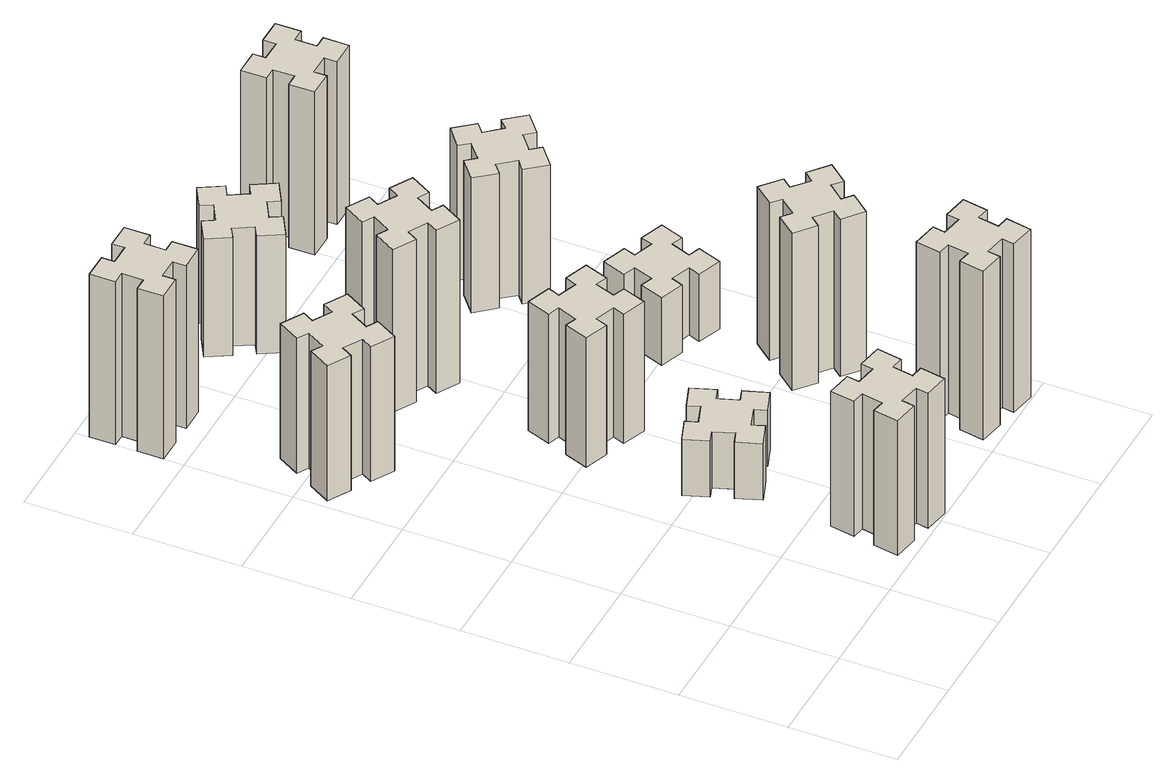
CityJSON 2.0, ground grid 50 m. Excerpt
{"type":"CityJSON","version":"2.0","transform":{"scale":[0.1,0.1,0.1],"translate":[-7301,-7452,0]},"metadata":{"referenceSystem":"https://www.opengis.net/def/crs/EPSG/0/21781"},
"CityObjects":{
"building1":{"type":"Building","attributes":{"class":"1000","function":"1000","usage":"1000","yearOfConstruction":2016,"roofType":"1000","measuredHeight":72,"storeysAboveGround":30,"storeysBelowGround":0},"geometry":[{"type":"Solid","lod":"1","boundaries":[[[[0,1,2,3,4,5,6,7,8,9,10,11,12,13,14,15,16,17,18,19]],[[17,16,20,21]],[[16,15,22,20]],[[15,14,23,22]],[[14,13,24,23]],[[13,12,25,24]],[[12,11,26,25]],[[11,10,27,26]],[[10,9,28,27]],[[9,8,29,28]],[[8,7,30,29]],[[7,6,31,30]],[[6,5,32,31]],[[5,4,33,32]],[[4,3,34,33]],[[3,2,35,34]],[[2,1,36,35]],[[1,0,37,36]],[[0,19,38,37]],[[19,18,39,38]],[[18,17,21,39]],[[24,25,26,27,28,29,30,31,32,33,34,35,36,37,38,39,21,20,22,23]]]]}]},
"building2":{"type":"Building","attributes":{"class":"1000","function":"1000","usage":"1000","yearOfConstruction":2016,"roofType":"1000","measuredHeight":72,"storeysAboveGround":30,"storeysBelowGround":0},"geometry":[{"type":"Solid","lod":"1","boundaries":[[[[40,41,42,43,44,45,46,47,48,49,50,51,52,53,54,55,56,57,58,59]],[[57,56,60,61]],[[56,55,62,60]],[[55,54,63,62]],[[54,53,64,63]],[[53,52,65,64]],[[52,51,66,65]],[[51,50,67,66]],[[50,49,68,67]],[[49,48,69,68]],[[48,47,70,69]],[[47,46,71,70]],[[46,45,72,71]],[[45,44,73,72]],[[44,43,74,73]],[[43,42,75,74]],[[42,41,76,75]],[[41,40,77,76]],[[40,59,78,77]],[[59,58,79,78]],[[58,57,61,79]],[[64,65,66,67,68,69,70,71,72,73,74,75,76,77,78,79,61,60,62,63]]]]}]},
"building3":{"type":"Building","attributes":{"class":"1000","function":"1000","usage":"1000","yearOfConstruction":2016,"roofType":"1000","measuredHeight":87,"storeysAboveGround":30,"storeysBelowGround":0},"geometry":[{"type":"Solid","lod":"1","boundaries":[[[[80,81,82,83,84,85,86,87,88,89,90,91,92,93,94,95,96,97,98,99]],[[97,96,100,101]],[[96,95,102,100]],[[95,94,103,102]],[[94,93,104,103]],[[93,92,105,104]],[[92,91,106,105]],[[91,90,107,106]],[[90,89,108,107]],[[89,88,109,108]],[[88,87,110,109]],[[87,86,111,110]],[[86,85,112,111]],[[85,84,113,112]],[[84,83,114,113]],[[83,82,115,114]],[[82,81,116,115]],[[81,80,117,116]],[[80,99,118,117]],[[99,98,119,118]],[[98,97,101,119]],[[104,105,106,107,108,109,110,111,112,113,114,115,116,117,118,119,101,100,102,103]]]]}]},
"building4":{"type":"Building","attributes":{"class":"1000","function":"1000","usage":"1000","yearOfConstruction":2016,"roofType":"1000","measuredHeight":30,"storeysAboveGround":30,"storeysBelowGround":0},"geometry":[{"type":"Solid","lod":"1","boundaries":[[[[120,121,122,123,124,125,126,127,128,129,130,131,132,133,134,135,136,137,138,139]],[[137,136,140,141]],[[136,135,142,140]],[[135,134,143,142]],[[134,133,144,143]],[[133,132,145,144]],[[132,131,146,145]],[[131,130,147,146]],[[130,129,148,147]],[[129,128,149,148]],[[128,127,150,149]],[[127,126,151,150]],[[126,125,152,151]],[[125,124,153,152]],[[124,123,154,153]],[[123,122,155,154]],[[122,121,156,155]],[[121,120,157,156]],[[120,139,158,157]],[[139,138,159,158]],[[138,137,141,159]],[[144,145,146,147,148,149,150,151,152,153,154,155,156,157,158,159,141,140,142,143]]]]}]},
"building5":{"type":"Building","attributes":{"class":"1000","function":"1000","usage":"1000","yearOfConstruction":2016,"roofType":"1000","measuredHeight":69,"storeysAboveGround":30,"storeysBelowGround":0},"geometry":[{"type":"Solid","lod":"1","boundaries":[[[[160,161,162,163,164,165,166,167,168,169,170,171,172,173,174,175,176,177,178,179]],[[177,176,180,181]],[[176,175,182,180]],[[175,174,183,182]],[[174,173,184,183]],[[173,172,185,184]],[[172,171,186,185]],[[171,170,187,186]],[[170,169,188,187]],[[169,168,189,188]],[[168,167,190,189]],[[167,166,191,190]],[[166,165,192,191]],[[165,164,193,192]],[[164,163,194,193]],[[163,162,195,194]],[[162,161,196,195]],[[161,160,197,196]],[[160,179,198,197]],[[179,178,199,198]],[[178,177,181,199]],[[184,185,186,187,188,189,190,191,192,193,194,195,196,197,198,199,181,180,182,183]]]]}]},
"building6":{"type":"Building","attributes":{"class":"1000","function":"1000","usage":"1000","yearOfConstruction":2016,"roofType":"1000","measuredHeight":87,"storeysAboveGround":30,"storeysBelowGround":0},"geometry":[{"type":"Solid","lod":"1","boundaries":[[[[200,201,202,203,204,205,206,207,208,209,210,211,212,213,214,215,216,217,218,219]],[[217,216,220,221]],[[216,215,222,220]],[[215,214,223,222]],[[214,213,224,223]],[[213,212,225,224]],[[212,211,226,225]],[[211,210,227,226]],[[210,209,228,227]],[[209,208,229,228]],[[208,207,230,229]],[[207,206,231,230]],[[206,205,232,231]],[[205,204,233,232]],[[204,203,234,233]],[[203,202,235,234]],[[202,201,236,235]],[[201,200,237,236]],[[200,219,238,237]],[[219,218,239,238]],[[218,217,221,239]],[[224,225,226,227,228,229,230,231,232,233,234,235,236,237,238,239,221,220,222,223]]]]}]},
"building7":{"type":"Building","attributes":{"class":"1000","function":"1000","usage":"1000","yearOfConstruction":2016,"roofType":"1000","measuredHeight":90,"storeysAboveGround":30,"storeysBelowGround":0},"geometry":[{"type":"Solid","lod":"1","boundaries":[[[[240,241,242,243,244,245,246,247,248,249,250,251,252,253,254,255,256,257,258,259]],[[257,256,260,261]],[[256,255,262,260]],[[255,254,263,262]],[[254,253,264,263]],[[253,252,265,264]],[[252,251,266,265]],[[251,250,267,266]],[[250,249,268,267]],[[249,248,269,268]],[[248,247,270,269]],[[247,246,271,270]],[[246,245,272,271]],[[245,244,273,272]],[[244,243,274,273]],[[243,242,275,274]],[[242,241,276,275]],[[241,240,277,276]],[[240,259,278,277]],[[259,258,279,278]],[[258,257,261,279]],[[264,265,266,267,268,269,270,271,272,273,274,275,276,277,278,279,261,260,262,263]]]]}]},
"building8":{"type":"Building","attributes":{"class":"1000","function":"1000","usage":"1000","yearOfConstruction":2016,"roofType":"1000","measuredHeight":63,"storeysAboveGround":30,"storeysBelowGround":0},"geometry":[{"type":"Solid","lod":"1","boundaries":[[[[280,281,282,283,284,285,286,287,288,289,290,291,292,293,294,295,296,297,298,299]],[[297,296,300,301]],[[296,295,302,300]],[[295,294,303,302]],[[294,293,304,303]],[[293,292,305,304]],[[292,291,306,305]],[[291,290,307,306]],[[290,289,308,307]],[[289,288,309,308]],[[288,287,310,309]],[[287,286,311,310]],[[286,285,312,311]],[[285,284,313,312]],[[284,283,314,313]],[[283,282,315,314]],[[282,281,316,315]],[[281,280,317,316]],[[280,299,318,317]],[[299,298,319,318]],[[298,297,301,319]],[[304,305,306,307,308,309,310,311,312,313,314,315,316,317,318,319,301,300,302,303]]]]}]},
"building9":{"type":"Building","attributes":{"class":"1000","function":"1000","usage":"1000","yearOfConstruction":2016,"roofType":"1000","measuredHeight":84,"storeysAboveGround":30,"storeysBelowGround":0},"geometry":[{"type":"Solid","lod":"1","boundaries":[[[[320,321,322,323,324,325,326,327,328,329,330,331,332,333,334,335,336,337,338,339]],[[337,336,340,341]],[[336,335,342,340]],[[335,334,343,342]],[[334,333,344,343]],[[333,332,345,344]],[[332,331,346,345]],[[331,330,347,346]],[[330,329,348,347]],[[329,328,349,348]],[[328,327,350,349]],[[327,326,351,350]],[[326,325,352,351]],[[325,324,353,352]],[[324,323,354,353]],[[323,322,355,354]],[[322,321,356,355]],[[321,320,357,356]],[[320,339,358,357]],[[339,338,359,358]],[[338,337,341,359]],[[344,345,346,347,348,349,350,351,352,353,354,355,356,357,358,359,341,340,342,343]]]]}]},
"building10":{"type":"Building","attributes":{"class":"1000","function":"1000","usage":"1000","yearOfConstruction":2016,"roofType":"1000","measuredHeight":36,"storeysAboveGround":30,"storeysBelowGround":0},"geometry":[{"type":"Solid","lod":"1","boundaries":[[[[360,361,362,363,364,365,366,367,368,369,370,371,372,373,374,375,376,377,378,379]],[[377,376,380,381]],[[376,375,382,380]],[[375,374,383,382]],[[374,373,384,383]],[[373,372,385,384]],[[372,371,386,385]],[[371,370,387,386]],[[370,369,388,387]],[[369,368,389,388]],[[368,367,390,389]],[[367,366,391,390]],[[366,365,392,391]],[[365,364,393,392]],[[364,363,394,393]],[[363,362,395,394]],[[362,361,396,395]],[[361,360,397,396]],[[360,379,398,397]],[[379,378,399,398]],[[378,377,381,399]],[[384,385,386,387,388,389,390,391,392,393,394,395,396,397,398,399,381,380,382,383]]]]}]},
"building11":{"type":"Building","attributes":{"class":"1000","function":"1000","usage":"1000","yearOfConstruction":2016,"roofType":"1000","measuredHeight":72,"storeysAboveGround":30,"storeysBelowGround":0},"geometry":[{"type":"Solid","lod":"1","boundaries":[[[[400,401,402,403,404,405,406,407,408,409,410,411,412,413,414,415,416,417,418,419]],[[417,416,420,421]],[[416,415,422,420]],[[415,414,423,422]],[[414,413,424,423]],[[413,412,425,424]],[[412,411,426,425]],[[411,410,427,426]],[[410,409,428,427]],[[409,408,429,428]],[[408,407,430,429]],[[407,406,431,430]],[[406,405,432,431]],[[405,404,433,432]],[[404,403,434,433]],[[403,402,435,434]],[[402,401,436,435]],[[401,400,437,436]],[[400,419,438,437]],[[419,418,439,438]],[[418,417,421,439]],[[424,425,426,427,428,429,430,431,432,433,434,435,436,437,438,439,421,420,422,423]]]]}]},
"building12":{"type":"Building","attributes":{"class":"1000","function":"1000","usage":"1000","yearOfConstruction":2016,"roofType":"1000","measuredHeight":87,"storeysAboveGround":30,"storeysBelowGround":0},"geometry":[{"type":"Solid","lod":"1","boundaries":[[[[440,441,442,443,444,445,446,447,448,449,450,451,452,453,454,455,456,457,458,459]],[[457,456,460,461]],[[456,455,462,460]],[[455,454,463,462]],[[454,453,464,463]],[[453,452,465,464]],[[452,451,466,465]],[[451,450,467,466]],[[450,449,468,467]],[[449,448,469,468]],[[448,447,470,469]],[[447,446,471,470]],[[446,445,472,471]],[[445,444,473,472]],[[444,443,474,473]],[[443,442,475,474]],[[442,441,476,475]],[[441,440,477,476]],[[440,459,478,477]],[[459,458,479,478]],[[458,457,461,479]],[[464,465,466,467,468,469,470,471,472,473,474,475,476,477,478,479,461,460,462,463]]]]}]}
},
"vertices":[
[816,274,0],[798,175,0],[739,186,0],[718,67,0],[837,47,0],[847,106,0],[945,88,0],[935,29,0],[1053,8,0],[1074,127,0],[1015,137,0],[1032,235,0],[1091,225,0],[1112,343,0],[994,364,0],[984,305,0],[885,322,0],[896,381,0],[777,402,0],[757,284,0],[885,322,720],[896,381,720],[984,305,720],[994,364,720],[1112,343,720],[1091,225,720],[1032,235,720],[1015,137,720],[1074,127,720],[1053,8,720],[935,29,720],[945,88,720],[847,106,720],[837,47,720],[718,67,720],[739,186,720],[798,175,720],[816,274,720],[757,284,720],[777,402,720],
[346,2327,0],[396,2414,0],[448,2384,0],[508,2488,0],[404,2548,0],[374,2496,0],[287,2546,0],[317,2598,0],[213,2658,0],[153,2554,0],[205,2524,0],[155,2437,0],[103,2467,0],[43,2363,0],[147,2303,0],[177,2355,0],[264,2305,0],[234,2253,0],[338,2193,0],[398,2297,0],[264,2305,720],[234,2253,720],[177,2355,720],[147,2303,720],[43,2363,720],[103,2467,720],[155,2437,720],[205,2524,720],[153,2554,720],[213,2658,720],[317,2598,720],[287,2546,720],[374,2496,720],[404,2548,720],[508,2488,720],[448,2384,720],[396,2414,720],[346,2327,720],[398,2297,720],[338,2193,720],
[285,3215,0],[285,3315,0],[345,3315,0],[345,3435,0],[225,3435,0],[225,3375,0],[125,3375,0],[125,3435,0],[5,3435,0],[5,3315,0],[65,3315,0],[65,3215,0],[5,3215,0],[5,3095,0],[125,3095,0],[125,3155,0],[225,3155,0],[225,3095,0],[345,3095,0],[345,3215,0],[225,3155,870],[225,3095,870],[125,3155,870],[125,3095,870],[5,3095,870],[5,3215,870],[65,3215,870],[65,3315,870],[5,3315,870],[5,3435,870],[125,3435,870],[125,3375,870],[225,3375,870],[225,3435,870],[345,3435,870],[345,3315,870],[285,3315,870],[285,3215,870],[345,3215,870],[345,3095,870],
[925,1066,0],[831,1032,0],[810,1088,0],[697,1047,0],[739,934,0],[795,955,0],[829,861,0],[773,840,0],[814,727,0],[927,769,0],[906,825,0],[1000,859,0],[1020,803,0],[1133,844,0],[1092,957,0],[1036,936,0],[1002,1030,0],[1058,1050,0],[1017,1163,0],[904,1122,0],[1002,1030,300],[1058,1050,300],[1036,936,300],[1092,957,300],[1133,844,300],[1020,803,300],[1000,859,300],[906,825,300],[927,769,300],[814,727,300],[773,840,300],[829,861,300],[795,955,300],[739,934,300],[697,1047,300],[810,1088,300],[831,1032,300],[925,1066,300],[904,1122,300],[1017,1163,300],
[1002,1501,0],[1036,1595,0],[1092,1574,0],[1133,1687,0],[1020,1728,0],[1000,1672,0],[906,1706,0],[927,1762,0],[814,1803,0],[773,1690,0],[829,1670,0],[795,1576,0],[739,1597,0],[697,1484,0],[810,1443,0],[831,1499,0],[925,1465,0],[904,1409,0],[1017,1367,0],[1058,1480,0],[925,1465,690],[904,1409,690],[831,1499,690],[810,1443,690],[697,1484,690],[739,1597,690],[795,1576,690],[829,1670,690],[773,1690,690],[814,1803,690],[927,1762,690],[906,1706,690],[1000,1672,690],[1020,1728,690],[1133,1687,690],[1092,1574,690],[1036,1595,690],[1002,1501,690],[1058,1480,690],[1017,1367,690],
[1014,2496,0],[927,2546,0],[957,2598,0],[853,2658,0],[793,2554,0],[845,2524,0],[795,2437,0],[743,2467,0],[683,2363,0],[787,2303,0],[817,2355,0],[904,2305,0],[874,2253,0],[978,2193,0],[1038,2297,0],[986,2327,0],[1036,2414,0],[1088,2384,0],[1148,2488,0],[1044,2548,0],[1036,2414,870],[1088,2384,870],[986,2327,870],[1038,2297,870],[978,2193,870],[874,2253,870],[904,2305,870],[817,2355,870],[787,2303,870],[683,2363,870],[743,2467,870],[795,2437,870],[845,2524,870],[793,2554,870],[853,2658,870],[957,2598,870],[927,2546,870],[1014,2496,870],[1044,2548,870],[1148,2488,870],
[1824,305,0],[1725,322,0],[1736,381,0],[1617,402,0],[1597,284,0],[1656,274,0],[1638,175,0],[1579,186,0],[1558,67,0],[1677,47,0],[1687,106,0],[1785,88,0],[1775,29,0],[1893,8,0],[1914,127,0],[1855,137,0],[1872,235,0],[1931,225,0],[1952,343,0],[1834,364,0],[1872,235,900],[1931,225,900],[1855,137,900],[1914,127,900],[1893,8,900],[1775,29,900],[1785,88,900],[1687,106,900],[1677,47,900],[1558,67,900],[1579,186,900],[1638,175,900],[1656,274,900],[1597,284,900],[1617,402,900],[1736,381,900],[1725,322,900],[1824,305,900],[1834,364,900],[1952,343,900],
[1036,3177,0],[986,3264,0],[1038,3294,0],[978,3398,0],[874,3338,0],[904,3286,0],[817,3236,0],[787,3288,0],[683,3228,0],[743,3124,0],[795,3154,0],[845,3067,0],[793,3037,0],[853,2933,0],[957,2993,0],[927,3045,0],[1014,3095,0],[1044,3043,0],[1148,3103,0],[1088,3207,0],[1014,3095,630],[1044,3043,630],[927,3045,630],[957,2993,630],[853,2933,630],[793,3037,630],[845,3067,630],[795,3154,630],[743,3124,630],[683,3228,630],[787,3288,630],[817,3236,630],[904,3286,630],[874,3338,630],[978,3398,630],[1038,3294,630],[986,3264,630],[1036,3177,630],[1088,3207,630],[1148,3103,630],
[1807,836,0],[1872,913,0],[1918,874,0],[1995,966,0],[1903,1043,0],[1864,997,0],[1788,1062,0],[1826,1108,0],[1734,1185,0],[1657,1093,0],[1703,1054,0],[1639,978,0],[1593,1016,0],[1516,924,0],[1608,847,0],[1646,893,0],[1723,829,0],[1684,783,0],[1776,706,0],[1853,798,0],[1723,829,840],[1684,783,840],[1646,893,840],[1608,847,840],[1516,924,840],[1593,1016,840],[1639,978,840],[1703,1054,840],[1657,1093,840],[1734,1185,840],[1826,1108,840],[1788,1062,840],[1864,997,840],[1903,1043,840],[1995,966,840],[1918,874,840],[1872,913,840],[1807,836,840],[1853,798,840],[1776,706,840],
[1740,1672,0],[1646,1706,0],[1667,1762,0],[1554,1803,0],[1513,1690,0],[1569,1670,0],[1535,1576,0],[1479,1597,0],[1437,1484,0],[1550,1443,0],[1571,1499,0],[1665,1465,0],[1644,1409,0],[1757,1367,0],[1798,1480,0],[1742,1501,0],[1776,1595,0],[1832,1574,0],[1873,1687,0],[1760,1728,0],[1776,1595,360],[1832,1574,360],[1742,1501,360],[1798,1480,360],[1757,1367,360],[1644,1409,360],[1665,1465,360],[1571,1499,360],[1550,1443,360],[1437,1484,360],[1479,1597,360],[1535,1576,360],[1569,1670,360],[1513,1690,360],[1554,1803,360],[1667,1762,360],[1646,1706,360],[1740,1672,360],[1760,1728,360],[1873,1687,360],
[1539,2293,0],[1603,2216,0],[1557,2178,0],[1634,2086,0],[1726,2163,0],[1688,2209,0],[1764,2273,0],[1803,2227,0],[1895,2304,0],[1818,2396,0],[1772,2358,0],[1707,2434,0],[1753,2473,0],[1676,2565,0],[1584,2488,0],[1623,2442,0],[1546,2377,0],[1508,2423,0],[1416,2346,0],[1493,2254,0],[1546,2377,720],[1508,2423,720],[1623,2442,720],[1584,2488,720],[1676,2565,720],[1753,2473,720],[1707,2434,720],[1772,2358,720],[1818,2396,720],[1895,2304,720],[1803,2227,720],[1764,2273,720],[1688,2209,720],[1726,2163,720],[1634,2086,720],[1557,2178,720],[1603,2216,720],[1539,2293,720],[1493,2254,720],[1416,2346,720],
[1605,3155,0],[1705,3155,0],[1705,3095,0],[1825,3095,0],[1825,3215,0],[1765,3215,0],[1765,3315,0],[1825,3315,0],[1825,3435,0],[1705,3435,0],[1705,3375,0],[1605,3375,0],[1605,3435,0],[1485,3435,0],[1485,3315,0],[1545,3315,0],[1545,3215,0],[1485,3215,0],[1485,3095,0],[1605,3095,0],[1545,3215,870],[1485,3215,870],[1545,3315,870],[1485,3315,870],[1485,3435,870],[1605,3435,870],[1605,3375,870],[1705,3375,870],[1705,3435,870],[1825,3435,870],[1825,3315,870],[1765,3315,870],[1765,3215,870],[1825,3215,870],[1825,3095,870],[1705,3095,870],[1705,3155,870],[1605,3155,870],[1605,3095,870],[1485,3095,870]
]}
